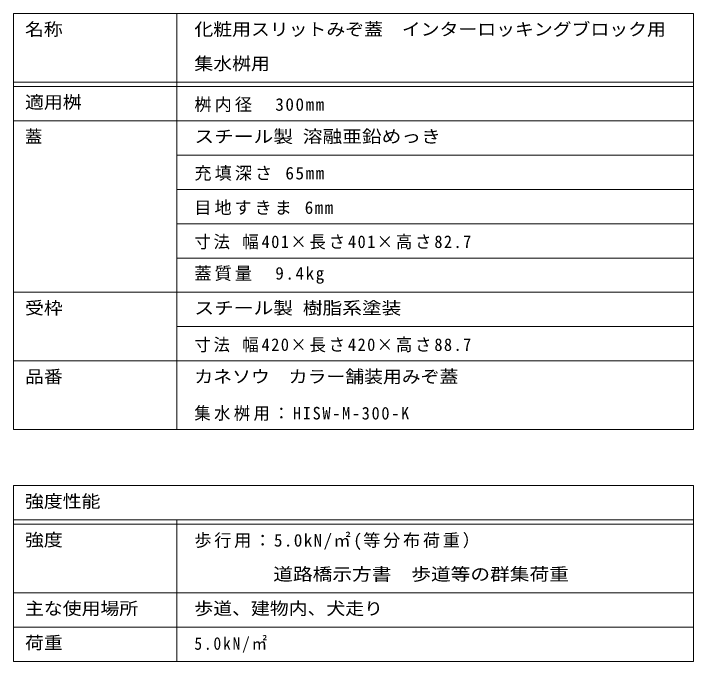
# Model space of a CAD drawing. Units: millimetres on the paper, enlarged 4 times. Extents: x -853 to 1089, y -778 to 767.
# Drawn here: x 455 to 1089, y 163 to 767 of the extents above; entities that cross this region are included whole.
import ezdxf
from ezdxf.enums import TextEntityAlignment as Align

# ---------------------------------------------------------------- set-up
doc = ezdxf.new("R2010")
doc.units = ezdxf.units.MM
doc.header["$LTSCALE"] = 4
doc.layers.add('F-5_F-5ﾚｲﾔ', color=2, linetype='Continuous', lineweight=9)
doc.layers.add('F-F_F-Fﾚｲﾔ', color=7, linetype='Continuous', lineweight=9)
doc.styles.add('ＭＳ ゴシック', font='')
doc.styles.get('ＭＳ ゴシック').set_extended_font_data('MS Gothic')

msp = doc.modelspace()

# ---------------------------------------------------------------- linework, layer by layer
at = {"layer": 'F-5_F-5ﾚｲﾔ', "color": 7}
msp.add_line((454.839, 226.898), (1089.28, 226.898), dxfattribs=at)
at = {"layer": 'F-F_F-Fﾚｲﾔ'}
for p, q in [((454.839, 767.219), (1089.28, 767.219)), ((454.839, 767.219), (454.839, 379.219)), ((607.035, 767.219), (607.035, 379.219)), ((1089.28, 767.219), (1089.28, 379.219)), ((454.839, 703.219), (1089.28, 703.219)), ((454.839, 699.219), (1089.28, 699.219)), ((454.839, 667.219), (1089.28, 667.219)), ((607.035, 635.219), (1089.28, 635.219)), ((607.035, 603.219), (1089.28, 603.219)), ((607.035, 571.219), (1089.28, 571.219)), ((607.035, 539.219), (1089.28, 539.219)), ((454.839, 507.219), (1089.28, 507.219)), ((607.035, 475.219), (1089.28, 475.219)), ((454.839, 443.219), (1089.28, 443.219)), ((454.839, 379.219), (1089.28, 379.219)), ((454.839, 326.898), (454.839, 162.898)), ((454.839, 326.898), (1089.28, 326.898)), ((1089.28, 326.898), (1089.28, 162.898)), ((454.839, 294.898), (1089.28, 294.898)), ((607.035, 294.898), (607.035, 162.898)), ((454.839, 290.898), (1089.28, 290.898)), ((454.839, 226.898), (1089.28, 226.898)), ((454.839, 194.898), (1089.28, 194.898)), ((454.839, 162.898), (1089.28, 162.898))]:
    msp.add_line(p, q, dxfattribs=at)

# ---------------------------------------------------------------- texts
at = {"layer": 'F-5_F-5ﾚｲﾔ', "style": 'ＭＳ ゴシック'}
for s, width, p in [('化粧用スリットみぞ蓋\u3000インターロッキングブロック用', 1.1, (623.569, 743.219)), ('集水桝用', 1.1, (623.569, 711.219)), ('スチール製 溶融亜鉛めっき', 1.15, (623.569, 643.219))]:
    msp.add_text(s, height=11.73, dxfattribs=dict(at, width=width)).set_placement(p, align=Align.BOTTOM_LEFT)
at = {"layer": 'F-5_F-5ﾚｲﾔ', "char_height": 11.73, "attachment_point": 7, "style": 'ＭＳ ゴシック'}
for s, insert in [('\\T1.18;桝内径\u3000300mm', (623.569, 675.219)), ('\\T1.18;充填深さ\\~65mm', (623.569, 611.219)), ('\\T1.17;目地すきま\\~6mm', (623.569, 579.219))]:
    msp.add_mtext(s, dxfattribs=dict(at, insert=insert))
at = {"layer": 'F-F_F-Fﾚｲﾔ', "color": 2, "style": 'ＭＳ ゴシック'}
for s, width, p in [('名称', 1.1, (465.486, 743.219)), ('適用桝', 1.1, (465.486, 675.219)), ('受枠', 1.1, (465.486, 483.219)), ('スチール製 樹脂系塗装', 1.15, (623.569, 483.219)), ('品番', 1.1, (465.486, 419.219)), ('カネソウ\u3000カラー舗装用みぞ蓋', 1.1, (623.569, 419.219)), ('強度性能', 1.1, (465.486, 302.898)), ('強度', 1.1, (465.486, 266.898)), ('\u3000 \u3000 \u3000道路橋示方書\u3000歩道等の群集荷重', 1.15, (623.569, 234.898)), ('主な使用場所', 1.1, (465.486, 202.898)), ('歩道、建物内、犬走り', 1.1, (623.569, 202.898)), ('荷重', 1.1, (465.486, 170.898))]:
    msp.add_text(s, height=11.73, dxfattribs=dict(at, width=width)).set_placement(p, align=Align.BOTTOM_LEFT)
msp.add_text('蓋', height=11.73, dxfattribs=at).set_placement((465.486, 643.219), align=Align.BOTTOM_LEFT)
at = {"layer": 'F-F_F-Fﾚｲﾔ', "color": 2, "char_height": 11.73, "attachment_point": 7, "style": 'ＭＳ ゴシック'}
for s, insert in [('\\T1.18;\\W0.95;寸法\\~幅401×長さ401×高さ82.7', (623.569, 547.219)), ('\\T1.18;蓋質量\u30009.4kg', (623.569, 515.219)), ('\\T1.18;\\W0.95;寸法\\~幅420×長さ420×高さ88.7', (623.569, 451.219)), ('\\T1.21;\\W0.95;集水桝用：HISW-M-300-K', (623.569, 387.219)), ('\\T1.16;歩行用：5.0kN/㎡(等分布荷重）', (623.569, 266.898)), ('\\T1.24;\\W0.9;5.0kN/㎡', (623.569, 170.898))]:
    msp.add_mtext(s, dxfattribs=dict(at, insert=insert))

doc.saveas('drawing.dxf')
